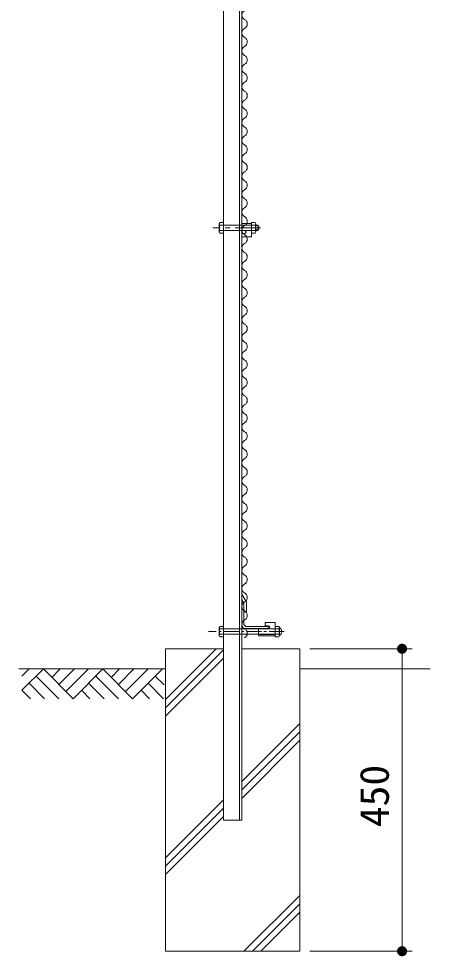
# Model space of a CAD drawing. Units: millimetres, scale not verified. Extents: x -4455 to 4455, y -3150 to 3150.
# Drawn here: x -338 to 275, y -878 to 517 of the extents above; entities that cross this region are included whole.
import ezdxf
from ezdxf.enums import TextEntityAlignment as Align

# ---------------------------------------------------------------- set-up
doc = ezdxf.new("R2010")
doc.units = ezdxf.units.MM
doc.header["$LTSCALE"] = 30
for name, pattern in [('DASHED', [7.5, 6, -1.5]), ('USER1', [2, 1.25, -0.25, 0.25, -0.25]), ('USER2', [1.125, 0.75, -0.125, 0.125, -0.125])]:
    doc.linetypes.add(name, pattern=pattern)
for name, color, linetype, lineweight in [('0-1_4基礎', 4, 'Continuous', 18), ('0-2_1部材', 3, 'Continuous', 18), ('0-3_SUNPOU', 1, 'Continuous', 18), ('0-4_GL', 7, 'Continuous', 9), ('0-6_8部品', 7, 'Continuous', 18), ('0-8_0', 7, 'Continuous', 9), ('0-9_2網', 4, 'Continuous', 18), ('0-A_AMI', 3, 'Continuous', 18), ('0-C_5寸法', 1, 'Continuous', 18)]:
    doc.layers.add(name, color=color, linetype=linetype, lineweight=lineweight)
doc.styles.add('ＭＳ ゴシック', font='')
doc.styles.get('ＭＳ ゴシック').set_extended_font_data('MS Gothic')

# ---------------------------------------------------------------- blocks, each defined once
blk = doc.blocks.new('GL-マーク')
at = {"layer": '0-8_0', "color": 1, "lineweight": 18}
for p, q in [((-418.12, -21.21), (-396.91, 0)), ((-418.12, -63.64), (-354.48, 0)), ((-354.48, 0), (-265.86, -88.62)), ((-304.52, 0), (-329.5, -24.98)), ((-262.09, 0), (-308.29, -46.2)), ((-219.67, 0), (-287.08, -67.41)), ((-177.24, 0), (-265.86, -88.62)), ((-177.24, 0), (-88.62, -88.62)), ((-127.28, 0), (-152.26, -24.98)), ((-84.85, 0), (-131.05, -46.19)), ((-42.43, 0), (-109.83, -67.41)), ((0, 0), (-88.62, -88.62)), ((-375.7, -21.21), (-308.29, -88.62)), ((-198.45, -21.21), (-131.05, -88.62)), ((4.99, -47.42), (-21.21, -21.21)), ((-396.91, -42.43), (-350.71, -88.62)), ((-219.67, -42.43), (-173.47, -88.62)), ((3.77, -88.62), (-42.43, -42.43)), ((-418.12, -63.64), (-393.14, -88.62)), ((-240.88, -63.64), (-215.9, -88.62)), ((-38.66, -88.62), (-63.64, -63.64))]:
    blk.add_line(p, q, dxfattribs=at)
blk = doc.blocks.new('NAMIX13')
at = {"layer": '0-A_AMI'}
for centre, start, end in [((-106.7, -200), 298.07249, 61.92751), ((106.7, -600), 118.07249, 241.92751), ((-106.7, -1000), 298.07249, 61.92751), ((106.7, -1400), 118.07249, 241.92751), ((-106.7, -1800), 298.07249, 61.92751), ((106.7, -2200), 118.07249, 241.92751), ((-106.7, -2600), 298.07249, 61.92751), ((106.7, -3000), 118.07249, 241.92751), ((-106.7, -3400), 298.07249, 61.92751), ((106.7, -3800), 118.07249, 241.92751), ((-106.7, -4200), 298.07249, 61.92751), ((106.7, -4600), 118.07249, 241.92751), ((-106.7, -5000), 298.07249, 61.92751), ((106.7, -5400), 118.07249, 241.92751), ((-106.7, -5800), 298.07249, 61.92751), ((106.7, -6200), 118.07249, 241.92751), ((-106.7, -6600), 298.07249, 61.92751), ((106.7, -7000), 118.07249, 241.92751), ((-106.7, -7400), 298.07249, 61.92751), ((106.7, -7800), 118.07249, 241.92751), ((-106.7, -8200), 298.07249, 61.92751), ((106.7, -8600), 118.07249, 241.92751)]:
    blk.add_arc(centre, 226.7, start, end, dxfattribs=at)
blk = doc.blocks.new('M1')
at = {"layer": '0-3_SUNPOU'}
blk.add_line((-7.5, 0), (-57.86, 0), dxfattribs=at)
for points in [[(0, 0), (-7.5, 0), (-7.44, 0.94)], [(0, 0), (-7.44, -0.94), (-7.5, 0)], [(0, 0), (-7.44, 0.94), (-7.26, 1.87)], [(0, 0), (-7.26, -1.87), (-7.44, -0.94)], [(0, 0), (-7.26, 1.87), (-6.97, 2.76)], [(0, 0), (-6.97, -2.76), (-7.26, -1.87)], [(0, 0), (-6.97, 2.76), (-6.57, 3.61)], [(0, 0), (-6.57, -3.61), (-6.97, -2.76)], [(0, 0), (-6.57, 3.61), (-6.07, 4.41)], [(0, 0), (-6.07, -4.41), (-6.57, -3.61)], [(0, 0), (-6.07, 4.41), (-5.47, 5.13)], [(0, 0), (-5.47, -5.13), (-6.07, -4.41)], [(0, 0), (-5.47, 5.13), (-4.78, 5.78)], [(0, 0), (-4.78, -5.78), (-5.47, -5.13)], [(0, 0), (-4.78, 5.78), (-4.02, 6.33)], [(0, 0), (-4.02, -6.33), (-4.78, -5.78)], [(0, 0), (-4.02, 6.33), (-3.19, 6.79)], [(0, 0), (-3.19, -6.79), (-4.02, -6.33)], [(0, 0), (-3.19, 6.79), (-2.32, 7.13)], [(0, 0), (-2.32, -7.13), (-3.19, -6.79)], [(0, 0), (-2.32, 7.13), (-1.41, 7.37)], [(0, 0), (-1.41, -7.37), (-2.32, -7.13)], [(0, 0), (-1.41, 7.37), (-0.47, 7.49)], [(0, 0), (-0.47, -7.49), (-1.41, -7.37)], [(0, 0), (-0.47, 7.49), (0.47, 7.49)], [(0, 0), (0.47, -7.49), (-0.47, -7.49)], [(0, 0), (0.47, 7.49), (1.41, 7.37)], [(0, 0), (1.41, 7.37), (2.32, 7.13)], [(0, 0), (2.32, 7.13), (3.19, 6.79)], [(0, 0), (3.19, 6.79), (4.02, 6.33)], [(0, 0), (4.02, 6.33), (4.78, 5.78)], [(0, 0), (4.78, 5.78), (5.47, 5.13)], [(0, 0), (5.47, 5.13), (6.07, 4.41)], [(0, 0), (6.07, 4.41), (6.57, 3.61)], [(0, 0), (6.57, 3.61), (6.97, 2.76)], [(0, 0), (6.97, 2.76), (7.26, 1.87)], [(0, 0), (7.26, 1.87), (7.44, 0.94)], [(0, 0), (7.44, 0.94), (7.5, 0)], [(0, 0), (1.41, -7.37), (0.47, -7.49)], [(0, 0), (2.32, -7.13), (1.41, -7.37)], [(0, 0), (3.19, -6.79), (2.32, -7.13)], [(0, 0), (4.02, -6.33), (3.19, -6.79)], [(0, 0), (4.78, -5.78), (4.02, -6.33)], [(0, 0), (5.47, -5.13), (4.78, -5.78)], [(0, 0), (6.07, -4.41), (5.47, -5.13)], [(0, 0), (6.57, -3.61), (6.07, -4.41)], [(0, 0), (6.97, -2.76), (6.57, -3.61)], [(0, 0), (7.26, -1.87), (6.97, -2.76)], [(0, 0), (7.44, -0.94), (7.26, -1.87)], [(0, 0), (7.5, 0), (7.44, -0.94)]]:
    blk.add_solid(points, dxfattribs=at)

msp = doc.modelspace()

# ---------------------------------------------------------------- linework, layer by layer
at = {"layer": '0-1_4基礎', "color": 7, "lineweight": 9}
for p, q in [((-119.63, -420.71), (-119.63, -870.71)), ((-119.63, -420.71), (-33.13, -420.71)), ((-6.13, -420.71), (80.37, -420.71)), ((80.37, -420.71), (80.37, -870.71)), ((-119.63, -870.71), (80.37, -870.71))]:
    msp.add_line(p, q, dxfattribs=at)
at = {"layer": '0-1_4基礎'}
for p, q in [((-119.63, -496.05), (-44.29, -420.71)), ((-119.63, -508.55), (-33.13, -422.05)), ((-119.63, -521.05), (-33.13, -434.55)), ((-6.13, -618.28), (80.37, -531.78)), ((-6.13, -630.78), (80.37, -544.28)), ((-6.13, -643.28), (80.37, -556.78)), ((-119.63, -731.78), (-33.13, -645.28)), ((-119.63, -744.28), (-33.13, -657.78)), ((-119.63, -756.78), (-33.13, -670.28)), ((-2.74, -870.71), (80.37, -787.59)), ((9.76, -870.71), (80.37, -800.09)), ((22.26, -870.71), (80.37, -812.59))]:
    msp.add_line(p, q, dxfattribs=at)
at = {"layer": '0-2_1部材', "color": 7, "lineweight": 9}
for p, q in [((-33.13, 1394.29), (-33.13, -675.71)), ((-9.63, 1394.29), (-9.63, -675.71)), ((-6.13, 1394.29), (-6.13, -675.71)), ((-6.13, -339.63), (1.17, -351.59)), ((-6.13, -345.71), (-6.13, -385.71)), ((-6.13, -347.31), (-2.83, -352.72)), ((-6.13, -385.71), (-6.13, -350.71)), ((-6.13, -350.71), (-5.13, -350.71)), ((-3.13, -382.71), (-3.13, -352.71)), ((-2.83, -365.72), (-2.83, -352.72)), ((1.17, -365.72), (1.17, -351.59)), ((1.17, -365.72), (-2.83, -365.72)), ((31.87, -387.71), (1.87, -387.71)), ((33.87, -390.71), (33.87, -389.71)), ((33.87, -390.71), (-1.13, -390.71)), ((18.68, -390.98), (33.43, -390.98)), ((-33.13, -675.71), (-6.13, -675.71))]:
    msp.add_line(p, q, dxfattribs=at)
at = {"layer": '0-2_1部材'}
for p, q in [((-39.53, 211.64), (-38.42, 213.56)), ((-39.53, 199.8), (-39.53, 211.64)), ((-38.84, 209.72), (-33.13, 209.72)), ((-38.42, 213.56), (-33.13, 213.56)), ((-33.13, 197.88), (-33.13, 213.56)), ((-5.79, 212.04), (-5.79, 201.54)), ((-5.79, 212.04), (8.41, 212.04)), ((8.41, 197.88), (8.41, 213.56)), ((8.41, 212.04), (8.41, 192.04)), ((14.13, 209.72), (8.41, 209.72)), ((14.81, 199.8), (14.81, 211.64)), ((14.81, 209.72), (18.37, 209.72)), ((18.37, 201.72), (18.37, 209.72)), ((-38.84, 201.72), (-33.13, 201.72)), ((-5.79, 201.54), (-1.84, 201.54)), ((-5.79, 197.04), (-1.84, 197.04)), ((-5.79, 197.04), (-5.79, 192.04)), ((14.13, 201.72), (8.41, 201.72)), ((13.7, 197.88), (8.41, 197.88)), ((14.81, 199.8), (13.7, 197.88)), ((14.81, 208.92), (18.77, 208.92)), ((14.81, 202.52), (18.77, 202.52)), ((14.81, 201.72), (18.37, 201.72)), ((-5.79, 192.04), (8.41, 192.04))]:
    msp.add_line(p, q, dxfattribs=at)
at = {"layer": '0-2_1部材', "linetype": 'DASHED'}
for p, q in [((-33.13, 209.72), (8.41, 209.72)), ((-33.13, 201.72), (8.41, 201.72))]:
    msp.add_line(p, q, dxfattribs=at)
at = {"layer": '0-2_1部材', "color": 1, "linetype": 'USER1'}
msp.add_line((21.83, 205.72), (-49, 205.72), dxfattribs=at)
at = {"layer": '0-2_1部材'}
for points in [[(14.81, 211.64), (13.7, 213.56), (8.41, 213.56)], [(-39.53, 199.8), (-38.42, 197.88), (-33.13, 197.88)]]:
    msp.add_lwpolyline(points, dxfattribs=at)
for centre, radius, start, end in [((-36.5, 211.64), 3.03, 180, 219.3382), ((-27.53, 205.72), 12, 160.52878, 199.47122), ((11.78, 211.64), 3.03, 320.6618, 0), ((2.81, 205.72), 12, 340.52878, 19.47122), ((11.44, 205.72), 8, 330, 30), ((-36.5, 199.8), 3.03, 140.6618, 180), ((-1.84, 199.29), 2.25, 270, 90), ((11.78, 199.8), 3.03, 0, 39.3382)]:
    msp.add_arc(centre, radius, start, end, dxfattribs=at)
at = {"layer": '0-2_1部材', "color": 7, "lineweight": 9}
for centre, radius, start, end in [((-5.13, -352.71), 2, 0, 90), ((-1.13, -385.71), 5, 180, 270), ((1.87, -382.71), 5, 180, 270), ((31.87, -389.71), 2, 0, 90)]:
    msp.add_arc(centre, radius, start, end, dxfattribs=at)
at = {"layer": '0-4_GL'}
for p, q in [((-119.63, -450.71), (-338.14, -450.71)), ((274.7, -450.71), (80.37, -450.71))]:
    msp.add_line(p, q, dxfattribs=at)
at = {"layer": '0-6_8部品', "lineweight": 9}
for p, q in [((-39.53, -389.24), (-38.42, -387.32)), ((-39.53, -401.08), (-39.53, -389.24)), ((-38.42, -387.32), (-33.13, -387.32)), ((-33.13, -403), (-33.13, -387.32)), ((28.68, -386.48), (28.68, -381.48)), ((28.68, -381.48), (43.68, -381.48)), ((28.68, -386.48), (33.43, -386.48)), ((43.68, -401.48), (43.68, -381.48)), ((43.68, -387.32), (43.68, -403)), ((48.97, -387.32), (43.68, -387.32)), ((50.08, -389.24), (48.97, -387.32)), ((-38.84, -391.16), (-33.13, -391.16)), ((-38.84, -399.16), (-33.13, -399.16)), ((-11.03, -391.16), (43.68, -391.16)), ((-6.13, -399.16), (48.59, -399.16)), ((18.68, -401.48), (18.68, -390.98)), ((18.68, -401.48), (43.68, -401.48)), ((49.4, -391.16), (43.68, -391.16)), ((49.4, -399.16), (43.68, -399.16)), ((48.97, -403), (43.68, -403))]:
    msp.add_line(p, q, dxfattribs=at)
at = {"layer": '0-6_8部品', "color": 1, "linetype": 'USER2'}
msp.add_line((57.1, -395.16), (-55.52, -395.16), dxfattribs=at)
at = {"layer": '0-6_8部品', "color": 3, "linetype": 'DASHED'}
for p, q in [((-33.13, -391.16), (-6.13, -391.16)), ((-33.13, -399.16), (-6.13, -399.16)), ((18.68, -399.48), (43.68, -399.48))]:
    msp.add_line(p, q, dxfattribs=at)
at = {"layer": '0-6_8部品', "lineweight": 9}
for points in [[(50.08, -389.24), (50.08, -401.08), (48.97, -403)], [(-39.53, -401.08), (-38.42, -403), (-33.13, -403)]]:
    msp.add_lwpolyline(points, dxfattribs=at)
for centre, radius, start, end in [((-36.5, -389.24), 3.03, 180, 219.3382), ((33.43, -388.73), 2.25, 270, 90), ((47.05, -389.24), 3.03, 320.6618, 0), ((46.93, -395.16), 6.71, 298.05542, 61.94458), ((-27.53, -395.16), 12, 160.52878, 199.47122), ((-36.5, -401.08), 3.03, 140.6618, 180), ((38.08, -395.16), 12, 340.52878, 19.47122), ((47.05, -401.08), 3.03, 0, 39.3382)]:
    msp.add_arc(centre, radius, start, end, dxfattribs=at)
at = {"layer": '0-9_2網', "color": 3}
for centre, start, end in [((-5.35, -157.7), 298.07249, 61.92751), ((1.76, -171.03), 118.07249, 241.92751)]:
    msp.add_arc(centre, 7.56, start, end, dxfattribs=at)
at = {"layer": '0-A_AMI'}
for centre, start, end in [((-5.35, -184.37), 298.07249, 61.92751), ((1.76, -197.7), 118.07249, 241.92751), ((-5.35, -211.03), 298.07249, 61.92751), ((1.76, -224.37), 118.07249, 241.92751), ((-5.35, -237.7), 298.07249, 61.92751), ((1.76, -251.03), 118.07249, 241.92751), ((-5.35, -264.37), 298.07249, 61.92751), ((1.76, -277.7), 118.07249, 241.92751), ((-5.35, -291.03), 298.07249, 61.92751), ((1.76, -304.37), 118.07249, 241.92751), ((-5.35, -317.7), 298.07249, 61.92751), ((1.76, -331.03), 118.07249, 241.92751), ((-5.35, -344.37), 298.07249, 61.92751), ((1.76, -357.7), 118.07249, 241.92751), ((-5.35, -371.03), 298.07249, 61.92751), ((1.76, -384.37), 118.07249, 241.92751), ((-5.35, -397.7), 298.07249, 61.92751)]:
    msp.add_arc(centre, 7.56, start, end, dxfattribs=at)
at = {"layer": '0-C_5寸法'}
for p, q in [((95.37, -420.71), (247.71, -420.71)), ((232.71, -450.71), (232.71, -840.71)), ((95.37, -870.71), (247.71, -870.71))]:
    msp.add_line(p, q, dxfattribs=at)

# ---------------------------------------------------------------- block references
at = {"layer": '0-4_GL', "xscale": 0.5, "yscale": 0.5}
msp.add_blockref('GL-マーク', (-124.23, -450.71), dxfattribs=at)
at = {"layer": '0-9_2網', "xscale": 0.03333333, "yscale": 0.03333333}
for p in [(-1.8, 728.97), (-1.8, 435.63), (-1.8, 142.3)]:
    msp.add_blockref('NAMIX13', p, dxfattribs=at)
at = {"layer": '0-C_5寸法'}
for p, rotation in [((232.71, -420.71), 90), ((232.71, -870.71), 270)]:
    msp.add_blockref('M1', p, dxfattribs=dict(at, rotation=rotation))

# ---------------------------------------------------------------- texts
at = {"layer": '0-C_5寸法', "color": 3, "style": 'ＭＳ ゴシック', "width": 1.05}
msp.add_text('450', height=43.33, rotation=90, dxfattribs=at).set_placement((226.04, -686.21), align=Align.BOTTOM_LEFT)

doc.saveas('drawing.dxf')
